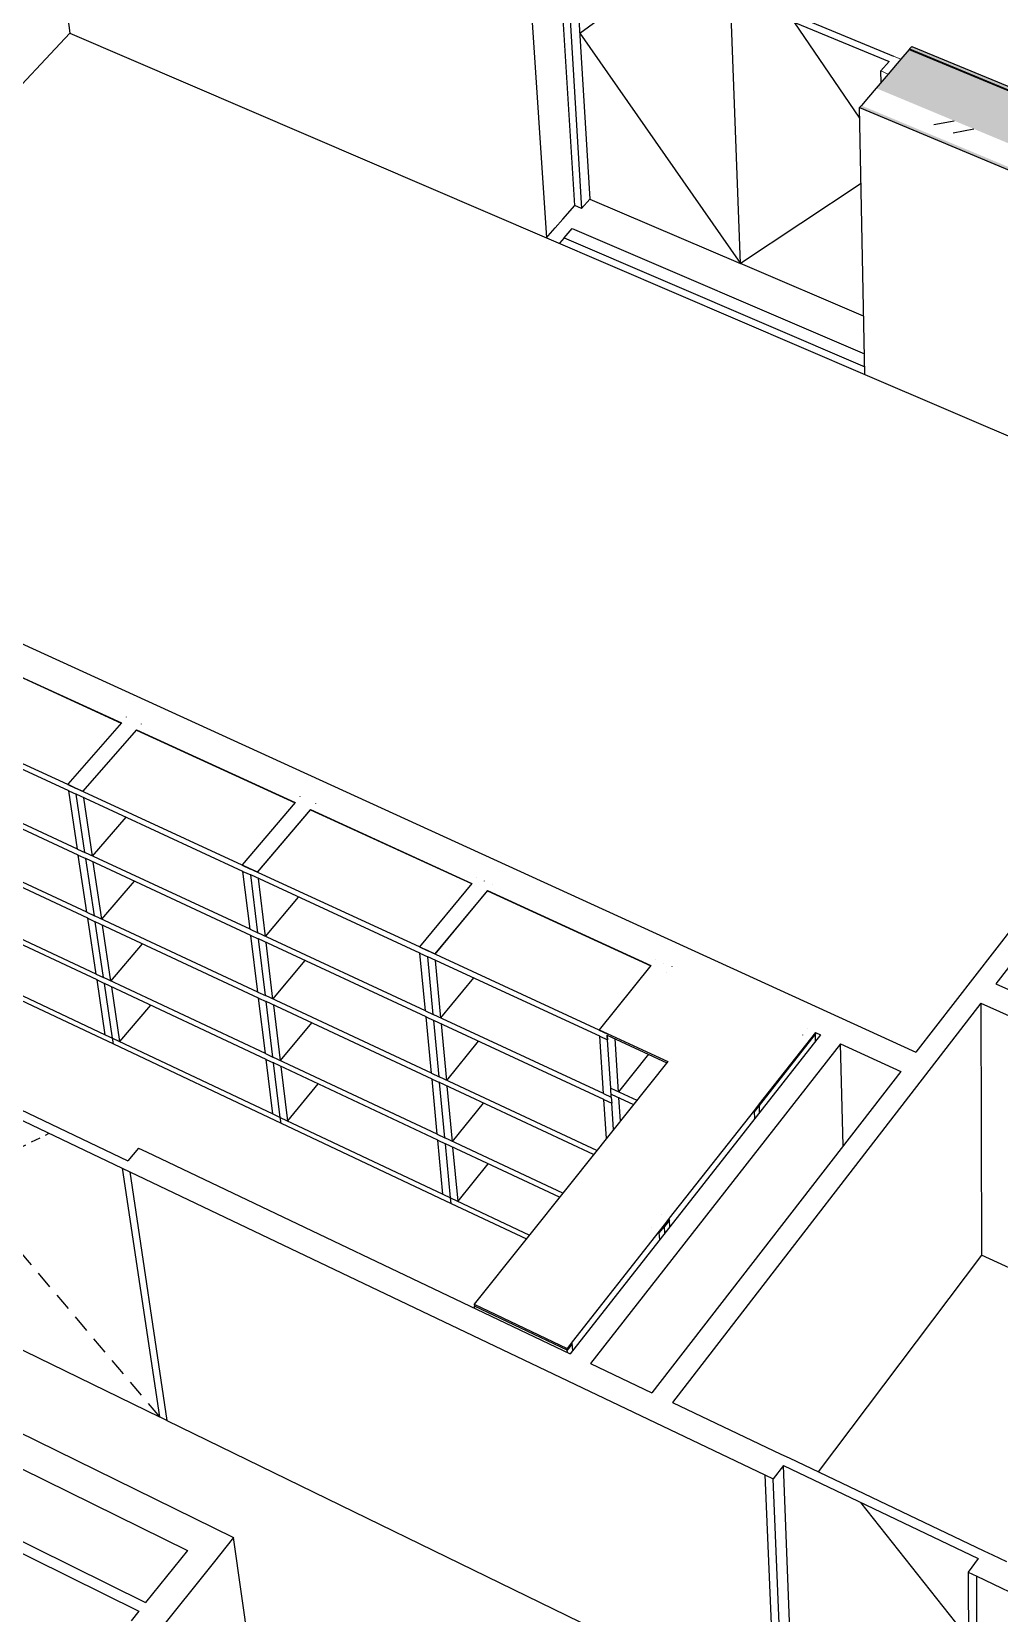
# Model space of a CAD drawing. Header units: millimetres. Extents: x 13967 to 26400, y -11617 to -3396.
# Drawn here: x 18725 to 20023, y -7155 to -5033 of the extents above; entities that cross this region are included whole.
import ezdxf

# ---------------------------------------------------------------- set-up
doc = ezdxf.new("R2010")
doc.units = ezdxf.units.MM
doc.header["$MEASUREMENT"] = 0
for name, color, linetype in [('NewA-Ee_25_10-M_WallsExternal', 7, 'Continuous'), ('NewA-Ee_25_10-M_WallsInternal', 7, 'Continuous'), ('NewA-Ee_30_40-M_Floors', 7, 'Continuous'), ('NewA-Ee_40_20-M_GeneralFFAndEInternalFixed', 7, 'Continuous')]:
    doc.layers.add(name, color=color, linetype=linetype)

# ---------------------------------------------------------------- blocks, each defined once
blk = doc.blocks.new('Section Elem_1_1', base_point=(20019, -7720.3))
at = {"layer": 'NewA-Ee_25_10-M_WallsExternal', "linetype": 'Continuous'}
h = blk.add_hatch(dxfattribs=at)
h.set_pattern_fill('Structural_Concrete_0001', color=256, style=0, pattern_type=2)
h.set_pattern_definition([(337.4274, (20019.036, -7720.324), (38.4207, 61.3603), [9.2949, -46.4745]), (337.4274, (20063.995, -7700.35), (38.4207, 61.3603), [9.2949, -46.4745]), (23.957, (20019.036, -7720.324), (-58.0353, 62.7911), [8.19954, -40.9977]), (23.957, (20070.53, -7741.73), (-58.0353, 62.7911), [8.19954, -40.9977]), (98.978, (20027.62, -7723.89), (-96.456, 1.4308), [6.98285, -34.91426]), (98.978, (20079.12, -7745.3), (-96.456, 1.4308), [6.98285, -34.91426]), (337.4274, (20022.733, -7714.42), (7.394073, 11.8088), [0, -18.589807, 0, -27.88471]), (10.773, (20031.316, -7717.988), (-6.909593, 13.395832), [0, -13.25847, 0, -22.097447])])
h.paths.add_polyline_path([(19901.9, -5057.4), (19857.7, -5109.2), (24659.7, -7110.7), (24689.1, -7042.2)])
h = blk.add_hatch(dxfattribs=at)
h.set_pattern_fill('Render_0001', color=256, style=0, pattern_type=2)
h.set_pattern_definition([(10.7526, (20040.504, -7686.04), (-9.072156, 17.50072), [0, -15.427034, 0, -23.14055]), (85.5198, (20090.483, -7706.756), (-24.43828, 3.48332), [0, -8.6728, 0, -14.98029])])
h.paths.add_polyline_path([(19902.6, -5056.6), (24689.5, -7041.1), (24691.5, -7036.5), (19905.6, -5053.1)])
h = blk.add_hatch(dxfattribs=at)
h.set_pattern_fill('Insulation_0001', color=256, style=0, pattern_type=2)
h.set_pattern_definition([(10.7959, (20019.036, -7720.324), (-37.411, 72.9393), []), (10.7959, (20011.55, -7705.74), (-37.411, 72.9393), [])])
h.paths.add_polyline_path([(19857.7, -5109.2), (19847.2, -5121.4), (24652.8, -7126.9), (24659.7, -7110.7)])
h = blk.add_hatch(dxfattribs=at)
h.set_pattern_fill('Plaster_0001', color=256, style=0, pattern_type=2)
h.set_pattern_definition([(337.32224, (20019.036, -7720.324), (10.759054, 17.18456), [0, -15.55156]), (337.32224, (20031.59, -7714.73), (10.759054, 17.18456), [0, -15.55156])])
h.paths.add_polyline_path([(19835.4, -5135.3), (24644.9, -7145.3), (24646.6, -7141.5), (19837.8, -5132.4)])
for p, q in [((19901.9, -5057.4), (24689.1, -7042.2)), ((19905.6, -5053.1), (19902.6, -5056.6)), ((19902.6, -5056.6), (24689.5, -7041.1)), ((19905.6, -5053.1), (24691.5, -7036.5)), ((19835.4, -5135.3), (20634, -5469))]:
    blk.add_line(p, q, dxfattribs=at)
at = {"layer": 'NewA-Ee_25_10-M_WallsExternal', "linetype": 'Continuous', "flags": 128}
for points in [[(19901.9, -5057.4), (19890.8, -5070.4), (19873.9, -5090.2), (19857.7, -5109.2)], [(19857.7, -5109.2), (19847.2, -5121.4), (19837.8, -5132.4), (19835.4, -5135.3)]]:
    blk.add_lwpolyline(points, dxfattribs=at)
blk = doc.blocks.new('Section Elem_8_1', base_point=(20019, -7720.3))
at = {"layer": 'NewA-Ee_25_10-M_WallsInternal', "linetype": 'Continuous'}
for p, q in [((18878.8, -6536.1), (19447.1, -6806.8)), ((18856.5, -6562.7), (19708.4, -6969.5)), ((19474.5, -6819.8), (19556.9, -6859.1)), ((19584.5, -6872.2), (19729.8, -6941.4)), ((18906.3, -6896.3), (19722.1, -7294)), ((20013.6, -7076.6), (20032.4, -7085.5)), ((19992.6, -7105.2), (21172.3, -7668.5))]:
    blk.add_line(p, q, dxfattribs=at)
blk = doc.blocks.new('Section Elem_16_1', base_point=(20019, -7720.3))
at = {"layer": 'NewA-Ee_25_10-M_WallsInternal', "linetype": 'Continuous'}
for p, q in [((17325.5, -5221.4), (17302.7, -5243.5)), ((17325.5, -5221.4), (17884.5, -5476.7)), ((17331.2, -5256.6), (17819.4, -5480)), ((17927.2, -5496.2), (19911, -6402.1)), ((17904.7, -5519.1), (18412.6, -5751.6)), ((17609.6, -5693.9), (17436.5, -5612.8)), ((18208.2, -5974.2), (17989.1, -5871.6)), ((19776.1, -6375.8), (19782.9, -6378.9)), ((19809.8, -6391.2), (19890.7, -6428.2)), ((19911, -6402.1), (19911, -6402.2)), ((19890.7, -6428.4), (19890.7, -6428.2))]:
    blk.add_line(p, q, dxfattribs=at)
blk = doc.blocks.new('Section Elem_19_1', base_point=(20019, -7720.3))
at = {"layer": 'NewA-Ee_25_10-M_WallsInternal', "linetype": 'Continuous'}
for p, q in [((20018.3, -6310.6), (20455.1, -6508.1)), ((19998.3, -6336.4), (19999.2, -6674.5)), ((19998.3, -6336.4), (20435.7, -6534.6)), ((20489.7, -6523.8), (21519.9, -6989.7)), ((20470.3, -6550.4), (21501.9, -7018)), ((20248.6, -6790.2), (19999.2, -6674.5)), ((21519.9, -6989.7), (21519.9, -6989.8)), ((21501.8, -7018.1), (21501.9, -7018))]:
    blk.add_line(p, q, dxfattribs=at)
blk = doc.blocks.new('Section Elem_21_1', base_point=(20019, -7720.3))
at = {"layer": 'NewA-Ee_25_10-M_WallsInternal', "linetype": 'Continuous'}
for p, q in [((20634, -5469), (19911, -6402.1)), ((20659.8, -5479.9), (20659.7, -5480.1)), ((20659.8, -5479.9), (20659.8, -5480.1)), ((20550.8, -5621), (20293.7, -5953.9)), ((20274.8, -5978.4), (20018.3, -6310.6)), ((20529.4, -5971.9), (20517.6, -5987.6)), ((19998.3, -6336.4), (19584.5, -6872.2)), ((20264.2, -6323.3), (20208.8, -6396.8)), ((19890.7, -6428.2), (19556.9, -6859.1)), ((19999.2, -6674.5), (19779.8, -6965.3)), ((19556.9, -6859.1), (19556.9, -6859.2)), ((19584.5, -6872.3), (19584.5, -6872.2))]:
    blk.add_line(p, q, dxfattribs=at)
blk = doc.blocks.new('Section Elem_22_1', base_point=(20019, -7720.3))
at = {"layer": 'NewA-Ee_25_10-M_WallsInternal', "linetype": 'Continuous'}
for p, q in [((18688.6, -4662.9), (17897, -5474.5)), ((18727.6, -4672.4), (17927.2, -5496.2)), ((18727.6, -4672.4), (18776.1, -5035.6)), ((18776.1, -5035.6), (18217.8, -5628.9)), ((17927.3, -5496.3), (17927.2, -5496.2))]:
    blk.add_line(p, q, dxfattribs=at)
blk = doc.blocks.new('Section Elem_41_1', base_point=(20019, -7720.3))
at = {"layer": 'NewA-Ee_25_10-M_WallsInternal', "linetype": 'Continuous'}
for p, q in [((18933.9, -7070.9), (18877.7, -7140.7)), ((18968.2, -7087.8), (18892.6, -7182.1)), ((18868.4, -7152.3), (18858.2, -7165)), ((18667.4, -7402.1), (18520, -7585.1)), ((18702.1, -7419.7), (18530.6, -7633.5)), ((19014.7, -7409.4), (18942.8, -7501.4)), ((18495.7, -7615.4), (18565.3, -7923.5)), ((18495.7, -7615.4), (18530.6, -7633.5)), ((18598.8, -7941.1), (18530.6, -7633.5)), ((18761.6, -7733), (18598.8, -7941.1)), ((18565.3, -7923.5), (18598.8, -7941.1))]:
    blk.add_line(p, q, dxfattribs=at)
blk = doc.blocks.new('Section Elem_55_1', base_point=(20019, -7720.3))
at = {"layer": 'NewA-Ee_25_10-M_WallsInternal', "linetype": 'Continuous'}
for p, q in [((16660, -5906.2), (18995.7, -7053.5)), ((18522.1, -6867.9), (18933.9, -7070.9)), ((18995.7, -7053.5), (18968.2, -7087.8))]:
    blk.add_line(p, q, dxfattribs=at)
blk = doc.blocks.new('Section Elem_56_1', base_point=(20019, -7720.3))
at = {"layer": 'NewA-Ee_25_10-M_WallsInternal', "linetype": 'Continuous'}
for p, q in [((17044, -6231.4), (17531.9, -6473.3)), ((17034, -6241.6), (17034, -6241.7)), ((17082.7, -6265.8), (17218.9, -6333.4)), ((17563.3, -6488.9), (18431.3, -6919.4)), ((17238.9, -6622), (17205.9, -6605.3)), ((18180.5, -6810.8), (18421.9, -6930.6)), ((18464.7, -6935.9), (18877.7, -7140.7)), ((18455.2, -6947.1), (18868.4, -7152.3)), ((18868.5, -7152.4), (18868.4, -7152.3)), ((18700.1, -7361.3), (18523.9, -7272.1))]:
    blk.add_line(p, q, dxfattribs=at)
blk = doc.blocks.new('Section Elem_64_1', base_point=(20019, -7720.3))
at = {"layer": 'NewA-Ee_25_10-M_WallsInternal', "linetype": 'Continuous'}
for p, q in [((18625.1, -6415.3), (18610.7, -6432)), ((18614.7, -6410.5), (18614.7, -6410.3)), ((18614.7, -6410.3), (18625.1, -6415.3)), ((18625.1, -6415.3), (18629.6, -6441.1)), ((18652.7, -6772.7), (18592.1, -6436.5)), ((18602.5, -6441.5), (18662.7, -6777.5)), ((18610.7, -6432), (18854, -6548.1)), ((18743.4, -6513.5), (18748.4, -6511.1)), ((18756.5, -6501.6), (18756.5, -6501.6)), ((18705.6, -6532.1), (18717.2, -6526.4)), ((18724.4, -6522.8), (18736.1, -6517.1)), ((18868.3, -6531.1), (18854, -6548.1)), ((18868.3, -6531.1), (18878.8, -6536.1)), ((18649.7, -6559.4), (18661, -6553.8)), ((18668.2, -6550.3), (18679.6, -6544.7)), ((18686.8, -6541.2), (18698.3, -6535.6)), ((18625.7, -6571.1), (18637, -6565.6)), ((18625.7, -6571.1), (18641.2, -6589.5)), ((18637, -6565.6), (18642.6, -6562.8)), ((18846, -6557.7), (18896.2, -6891.3)), ((18856.5, -6562.7), (18906.3, -6896.3)), ((18641.2, -6589.5), (18648.9, -6598.5)), ((18658.6, -6610), (18674, -6628.3)), ((18683.7, -6639.7), (18699.1, -6657.9)), ((18708.7, -6669.3), (18724, -6687.5)), ((18733.6, -6698.8), (18748.9, -6716.9)), ((18758.4, -6728.2), (18773.6, -6746.2)), ((18783.1, -6757.5), (18798.3, -6775.5)), ((18652.7, -6772.7), (18652.8, -6772.6)), ((18662.7, -6777.5), (18652.7, -6772.7)), ((18662.7, -6777.5), (18896.2, -6891.3)), ((18807.8, -6786.7), (18822.9, -6804.6)), ((18832.3, -6815.8), (18847.4, -6833.6)), ((18856.8, -6844.8), (18871.8, -6862.5)), ((18881.2, -6873.6), (18896.2, -6891.4)), ((18906.3, -6896.3), (18896.2, -6891.3)), ((18906.3, -6896.3), (18906.4, -6896.2))]:
    blk.add_line(p, q, dxfattribs=at)
at = {"layer": 'NewA-Ee_25_10-M_WallsInternal', "linetype": 'Continuous', "flags": 128}
blk.add_lwpolyline([(18592.1, -6436.5), (18602.5, -6441.5), (18846, -6557.7), (18856.5, -6562.7)], dxfattribs=at)
blk = doc.blocks.new('Section Elem_65_1', base_point=(20019, -7720.3))
at = {"layer": 'NewA-Ee_25_10-M_WallsInternal', "linetype": 'Continuous'}
for p, q in [((19733.2, -6956.8), (19719.6, -6974.8)), ((19729.8, -6941.4), (19729.8, -6941.5)), ((19745.8, -7281.6), (19733.2, -6956.8)), ((19733.2, -6956.8), (19994.7, -7081.5)), ((19740.9, -6946.7), (19740.9, -6946.8)), ((19708.4, -6969.5), (19722.1, -7294)), ((19708.4, -6969.5), (19719.6, -6974.8)), ((19732.7, -7299.2), (19719.6, -6974.8)), ((19844.7, -6996.2), (19844.7, -6996.1)), ((19981.7, -7188.9), (19837, -7006.3)), ((19994.7, -7081.5), (19981.2, -7099.8)), ((19994.7, -7081.6), (19994.7, -7081.5)), ((20002.2, -7071.3), (20002.2, -7071.2)), ((20013.6, -7076.7), (20013.6, -7076.6)), ((19981.2, -7099.8), (19982.9, -7421.2)), ((19981.2, -7099.8), (19992.6, -7105.2)), ((19993.8, -7426.4), (19992.6, -7105.2)), ((19981.8, -7209.8), (19745.8, -7281.6)), ((19722.1, -7294), (19732.7, -7299.2)), ((19745.8, -7281.5), (19732.7, -7299.2)), ((19982.8, -7397), (19745.8, -7281.6)), ((19982.9, -7421.2), (19993.8, -7426.4)), ((19993.8, -7426.4), (19993.8, -7426.4))]:
    blk.add_line(p, q, dxfattribs=at)
at = {"layer": 'NewA-Ee_25_10-M_WallsInternal', "linetype": 'Continuous', "flags": 128}
blk.add_lwpolyline([(19729.8, -6941.4), (19740.9, -6946.7), (20002.2, -7071.2), (20013.6, -7076.6)], dxfattribs=at)
blk = doc.blocks.new('Section Elem_79_1', base_point=(20019, -7720.3))
at = {"layer": 'NewA-Ee_25_10-M_WallsExternal', "linetype": 'Continuous'}
for p, q in [((19459.6, -4874.1), (19460.7, -4891.8)), ((19460.4, -4873.3), (19461.5, -4892.1)), ((19463.4, -4869.9), (19464.8, -4893.5)), ((19448.3, -4886.8), (19448.3, -4886.7)), ((19451.8, -4897.3), (19473.4, -5258.1)), ((19457.8, -4890.8), (19457.8, -4890.6)), ((19453.4, -5266.6), (19430.9, -4906)), ((19440.5, -4909.9), (19462.6, -5270.6)), ((19391.5, -4949.8), (19415.5, -5310)), ((19460.1, -5035.4), (19576.7, -4949.3)), ((19675.8, -5344.4), (19662, -4984.7)), ((19668, -4977.9), (19668, -4978)), ((19835.7, -5149.4), (19747.8, -5020.3)), ((19753.8, -5013.5), (19753.8, -5013.5)), ((19460.1, -5035.4), (19675.7, -5344.5)), ((19890.8, -5070.4), (19890.8, -5070.5)), ((19902.6, -5056.6), (19902.6, -5057.7)), ((19864.3, -5101.4), (19864.1, -5086.1)), ((19873.9, -5090.2), (19873.9, -5090.4)), ((19842.5, -5493.2), (19835.4, -5135.3)), ((19837.4, -5237), (19675.7, -5344.5)), ((19473.4, -5258.1), (19462.6, -5270.6)), ((19473.4, -5258.1), (19675.8, -5344.4)), ((19437.4, -5284.9), (19453.5, -5266.5)), ((19462.6, -5270.6), (19453.4, -5266.6)), ((19417.9, -5307.2), (19427.2, -5296.6)), ((19427.2, -5296.6), (19437.4, -5284.9)), ((19415.5, -5310), (19417.9, -5307.2)), ((19675.9, -5344.3), (19675.8, -5344.4)), ((19840.9, -5414.9), (19675.8, -5344.4))]:
    blk.add_line(p, q, dxfattribs=at)
at = {"layer": 'NewA-Ee_25_10-M_WallsExternal', "color": 24, "linetype": 'Continuous', "lineweight": 13}
for p, q in [((19451.8, -4897.3), (19440.5, -4909.9)), ((19448.3, -4886.7), (19457.8, -4890.6)), ((19430.9, -4906), (19440.5, -4909.9)), ((19881, -5066.3), (19890.8, -5070.4)), ((19875.1, -5073.2), (19864.1, -5086.1)), ((19864.1, -5086.1), (19873.9, -5090.2))]:
    blk.add_line(p, q, dxfattribs=at)
at = {"layer": 'NewA-Ee_25_10-M_WallsExternal', "linetype": 'Continuous', "flags": 128}
for points in [[(19451.8, -4897.3), (19662, -4984.7), (19875.1, -5073.2)], [(19457.8, -4890.6), (19668, -4977.9), (19881, -5066.3)]]:
    blk.add_lwpolyline(points, dxfattribs=at)
blk = doc.blocks.new('Section Elem_110_1', base_point=(20019, -7720.3))
at = {"layer": 'NewA-Ee_25_10-M_WallsInternal', "linetype": 'Continuous'}
for p, q in [((19040.9, -7376), (18995.7, -7053.5)), ((19014.7, -7409.4), (19040.9, -7376))]:
    blk.add_line(p, q, dxfattribs=at)
blk = doc.blocks.new('Section Elem_111_1', base_point=(20019, -7720.3))
at = {"layer": 'NewA-Ee_30_40-M_Floors', "linetype": 'Continuous'}
for p, q in [((18776, -5035.5), (19415.5, -5310)), ((19439, -5310), (19449.9, -5297.6)), ((19449.9, -5297.6), (19842, -5465.5)), ((19415.5, -5310), (19842.5, -5493.2)), ((19439, -5310), (19432.7, -5317.3)), ((19439, -5310), (19842.3, -5482.9)), ((19842.5, -5493.2), (20422.5, -5742))]:
    blk.add_line(p, q, dxfattribs=at)
blk = doc.blocks.new('Section Elem_121_1', base_point=(20019, -7720.3))
at = {"layer": 'NewA-Ee_25_10-M_WallsInternal', "linetype": 'Continuous'}
for p, q in [((19782.9, -6378.9), (19447.1, -6806.8)), ((19809.8, -6391.2), (19474.5, -6819.8)), ((19813.4, -6528.1), (19809.8, -6391.2)), ((19447.1, -6806.9), (19447.1, -6806.8)), ((19474.5, -6819.8), (19474.5, -6819.9))]:
    blk.add_line(p, q, dxfattribs=at)
blk = doc.blocks.new('Section Elem_140_1', base_point=(20019, -7720.3))
at = {"layer": 'NewA-Ee_40_20-M_GeneralFFAndEInternalFixed', "linetype": 'Continuous'}
for p, q in [((19576.9, -6295.9), (19576.8, -6295.8)), ((19583.5, -6287.6), (19583.5, -6287.7)), ((19496.8, -6377.2), (19578.2, -6414.8)), ((19497, -6379.6), (19576.8, -6416.5)), ((19497, -6379.6), (19497.1, -6379.6)), ((19501.6, -6450.5), (19497, -6379.6)), ((19512.2, -6455.4), (19507.6, -6384.6)), ((19776.1, -6375.8), (19700.9, -6471.5)), ((19701, -6473.9), (19776.2, -6378.2)), ((19758.8, -6379.2), (19758.8, -6379.3)), ((19765.4, -6370.8), (19765.4, -6371)), ((19776.1, -6375.8), (19776.2, -6378.2)), ((19776.1, -6378.2), (19776.2, -6378.2)), ((19776.5, -6387.1), (19776.2, -6378.2)), ((19552.3, -6405.2), (19512.2, -6455.4)), ((19501.7, -6450.4), (19501.6, -6450.5)), ((19501.6, -6450.5), (19536.7, -6466.8)), ((19502.2, -6458.6), (19502.2, -6458.5)), ((19502.2, -6458.6), (19532.1, -6472.5)), ((19505.3, -6506.2), (19502.9, -6470.6)), ((19512.8, -6463.4), (19512.7, -6463.5)), ((19514.7, -6494.4), (19512.7, -6463.5))]:
    blk.add_line(p, q, dxfattribs=at)
blk = doc.blocks.new('Section Elem_141_1', base_point=(20019, -7720.3))
at = {"layer": 'NewA-Ee_40_20-M_GeneralFFAndEInternalFixed', "linetype": 'Continuous'}
for p, q in [((19578.2, -6414.8), (19449.8, -6575.8)), ((19700.9, -6471.5), (19701, -6473.9)), ((19694.3, -6479.9), (19694.4, -6482.3)), ((19694.4, -6482.3), (19694.3, -6482.3)), ((19694.4, -6482.3), (19701, -6473.9)), ((19694.8, -6491.2), (19694.4, -6482.3)), ((19701, -6473.9), (19701, -6473.9)), ((19701.4, -6482.8), (19701, -6473.9)), ((19569.3, -6620.2), (19569.3, -6620.1)), ((19580.3, -6627.6), (19573.6, -6636.2)), ((19580.3, -6627.6), (19580.2, -6625.2)), ((19580.8, -6636.4), (19580.3, -6627.6))]:
    blk.add_line(p, q, dxfattribs=at)
at = {"layer": 'NewA-Ee_40_20-M_GeneralFFAndEInternalFixed', "linetype": 'Continuous', "flags": 128}
blk.add_lwpolyline([(19700.9, -6471.5), (19694.3, -6479.9), (19580.2, -6625.2), (19573.4, -6633.8)], dxfattribs=at)
blk = doc.blocks.new('Section Elem_142_1', base_point=(20019, -7720.3))
at = {"layer": 'NewA-Ee_40_20-M_GeneralFFAndEInternalFixed', "linetype": 'Continuous'}
for p, q in [((19449.8, -6575.8), (19318.5, -6740.5)), ((19555.8, -6637.5), (19555.8, -6637.3)), ((19566.8, -6644.8), (19573.6, -6636.2)), ((19573.4, -6633.8), (19573.6, -6636.2)), ((19573.5, -6636.2), (19573.6, -6636.2)), ((19574.1, -6645), (19573.6, -6636.2)), ((19566.6, -6642.4), (19566.8, -6644.8)), ((19566.8, -6644.8), (19566.7, -6644.8)), ((19567.3, -6653.6), (19566.8, -6644.8)), ((19318.5, -6740.5), (19318.7, -6742.9)), ((19318.5, -6740.5), (19443, -6799.8)), ((19318.7, -6742.9), (19318.8, -6742.8)), ((19443.2, -6802.2), (19318.7, -6742.9)), ((19319, -6745.8), (19318.7, -6742.9)), ((19443, -6799.8), (19443.2, -6802.2)), ((19450.1, -6793.4), (19443.2, -6802.2)), ((19443.4, -6805), (19443.2, -6802.2)), ((19450.1, -6793.4), (19450, -6791)), ((19450.8, -6802.1), (19450.1, -6793.4))]:
    blk.add_line(p, q, dxfattribs=at)
at = {"layer": 'NewA-Ee_40_20-M_GeneralFFAndEInternalFixed', "linetype": 'Continuous', "flags": 128}
blk.add_lwpolyline([(19573.4, -6633.8), (19566.6, -6642.4), (19450, -6791), (19443, -6799.8)], dxfattribs=at)
blk = doc.blocks.new('Section Elem_143_1', base_point=(20019, -7720.3))
at = {"layer": 'NewA-Ee_40_20-M_GeneralFFAndEInternalFixed', "linetype": 'Continuous'}
for p, q in [((18635.4, -5864.5), (18562.6, -5945.7)), ((18562.7, -5946.1), (18635.5, -5864.9)), ((18635.4, -5864.5), (18635.5, -5865)), ((18635.4, -5864.5), (18845.2, -5960.6)), ((18635.5, -5864.9), (18844.9, -5960.9)), ((18552.7, -5941.5), (18552.6, -5941.1)), ((18552.6, -5941.1), (18562.6, -5945.7)), ((18552.7, -5941.5), (18552.8, -5941.4)), ((18773.2, -6043.4), (18552.7, -5941.5)), ((18553.1, -5943.6), (18554.2, -5949.9)), ((18774.5, -6051.7), (18554.2, -5949.9)), ((18562.7, -5946.1), (18562.6, -5945.7)), ((18564.2, -5954.5), (18564.2, -5954.4)), ((18577.8, -6033.1), (18564.2, -5954.5)), ((18845.2, -5960.6), (18773.2, -6042.9)), ((18845.2, -5960.7), (18845.2, -5960.6)), ((18852.1, -5952.9), (18852, -5952.7)), ((18577.8, -6033.1), (18623.3, -5981.8)), ((18567.9, -6028.5), (18565.7, -6016.1)), ((18567.9, -6028.5), (18567.9, -6028.4)), ((18786.2, -6129.9), (18567.9, -6028.5)), ((18567.9, -6028.5), (18569.3, -6036.7)), ((18569.4, -6036.6), (18569.3, -6036.7)), ((18787.4, -6138.1), (18569.3, -6036.7)), ((18579.2, -6041.3), (18579.3, -6041.2)), ((18592.5, -6118.3), (18579.2, -6041.3)), ((18773.2, -6043.4), (18773.2, -6042.9)), ((18773.2, -6042.9), (18783.3, -6047.6)), ((18773.2, -6043.4), (18783.4, -6048.1)), ((18592.5, -6118.3), (18636.8, -6068.1)), ((18774.5, -6051.6), (18774.5, -6051.7)), ((18774.5, -6051.7), (18784.6, -6056.4)), ((18786.2, -6129.9), (18774.5, -6051.7)), ((18784.7, -6056.3), (18784.6, -6056.4)), ((18582.7, -6113.7), (18579.5, -6095.5)), ((18798.9, -6214.6), (18582.7, -6113.7)), ((18582.7, -6113.7), (18584.1, -6121.7)), ((18584.2, -6121.6), (18584.1, -6121.7)), ((18800.1, -6222.6), (18584.1, -6121.7)), ((18593.9, -6126.3), (18594, -6126.2)), ((18607, -6201.7), (18593.9, -6126.3)), ((18786.2, -6129.9), (18796.3, -6134.6)), ((18607, -6201.7), (18650.1, -6152.5)), ((18787.4, -6138.1), (18797.5, -6142.7)), ((18798.9, -6214.6), (18787.4, -6138.1)), ((18797.5, -6142.6), (18797.5, -6142.7)), ((18597.3, -6197.1), (18593.1, -6173.4)), ((18597.3, -6197.1), (18597.3, -6197)), ((18811.3, -6297.7), (18597.3, -6197.1)), ((18597.3, -6197.1), (18598.6, -6205)), ((18598.7, -6204.9), (18598.6, -6205)), ((18812.5, -6305.5), (18598.6, -6205)), ((18608.4, -6209.6), (18608.4, -6209.5)), ((18621.2, -6283.5), (18608.4, -6209.6)), ((18798.9, -6214.6), (18808.9, -6219.3)), ((18621.2, -6283.5), (18663.1, -6235.3)), ((18800.1, -6222.6), (18810.1, -6227.3)), ((18800.2, -6222.6), (18800.1, -6222.6)), ((18811.3, -6297.7), (18800.1, -6222.6)), ((18808.9, -6219.3), (18808.9, -6219.2)), ((18810.1, -6227.2), (18810.1, -6227.3)), ((18611.5, -6278.9), (18606.4, -6249.8)), ((18611.6, -6278.8), (18611.5, -6278.9)), ((18611.5, -6278.9), (18823.5, -6379)), ((18612.9, -6286.7), (18611.5, -6278.9)), ((18612.9, -6286.7), (18834.5, -6391.3)), ((18811.3, -6297.7), (18821.2, -6302.3)), ((18812.5, -6305.5), (18822.4, -6310.1)), ((18823.5, -6379), (18812.5, -6305.5)), ((18821.2, -6302.3), (18821.3, -6302.2)), ((18823.5, -6379), (18833.3, -6383.6)), ((18833.3, -6383.6), (18833.4, -6383.5))]:
    blk.add_line(p, q, dxfattribs=at)
blk = doc.blocks.new('Section Elem_144_1', base_point=(20019, -7720.3))
at = {"layer": 'NewA-Ee_40_20-M_GeneralFFAndEInternalFixed', "linetype": 'Continuous'}
for p, q in [((18872.3, -5962.2), (18872.3, -5962)), ((18865.4, -5969.9), (18793.5, -6052.3)), ((18793.6, -6052.7), (18865.5, -5970.3)), ((18865.4, -5969.9), (18865.5, -5970.4)), ((18865.4, -5969.9), (19078.4, -6067.4)), ((18865.5, -5970.3), (19078.2, -6067.7)), ((18783.4, -6048.1), (18783.3, -6047.6)), ((18783.3, -6047.6), (18793.5, -6052.3)), ((18783.4, -6048.1), (18783.5, -6048)), ((19007.3, -6151.5), (18783.4, -6048.1)), ((19008.3, -6159.8), (18784.6, -6056.4)), ((18796.3, -6134.6), (18784.6, -6056.4)), ((18793.6, -6052.7), (18793.5, -6052.3)), ((18806.3, -6139.2), (18794.8, -6061.1)), ((19078.4, -6067.4), (19007.2, -6151.1)), ((19078.4, -6067.6), (19078.4, -6067.4)), ((19085.2, -6059.6), (19085.2, -6059.5)), ((18806.3, -6139.2), (18851.4, -6087.2)), ((19017.9, -6237.5), (18796.3, -6134.6)), ((19018.9, -6245.6), (18797.5, -6142.7)), ((18808.9, -6219.3), (18797.5, -6142.7)), ((18807.5, -6147.4), (18807.6, -6147.3)), ((18818.8, -6224), (18807.5, -6147.4)), ((19007.3, -6151.5), (19007.2, -6151.1)), ((19007.2, -6151.1), (19017.5, -6155.8)), ((19007.3, -6151.5), (19017.6, -6156.2)), ((18818.8, -6224), (18862.6, -6173)), ((19008.4, -6159.7), (19008.3, -6159.8)), ((19008.3, -6159.8), (19018.6, -6164.5)), ((19017.9, -6237.5), (19008.3, -6159.8)), ((19018.7, -6164.4), (19018.6, -6164.5)), ((19028.3, -6321.8), (18808.9, -6219.3)), ((19029.3, -6329.7), (18810.1, -6227.3)), ((18821.2, -6302.3), (18810.1, -6227.3)), ((18820, -6232), (18820.1, -6231.9)), ((18831.1, -6306.9), (18820, -6232)), ((19017.9, -6237.5), (19028.1, -6242.3)), ((18831.1, -6306.9), (18873.7, -6257)), ((19019, -6245.5), (19018.9, -6245.6)), ((19018.9, -6245.6), (19029.1, -6250.4)), ((19028.3, -6321.8), (19018.9, -6245.6)), ((19038.5, -6404.3), (18821.2, -6302.3)), ((19039.4, -6412.1), (18822.4, -6310.1)), ((18833.3, -6383.6), (18822.4, -6310.1)), ((18843.1, -6388.2), (18832.2, -6314.8)), ((19028.3, -6321.8), (19038.4, -6326.5)), ((18843.1, -6388.2), (18884.6, -6339.4)), ((19029.3, -6329.6), (19029.3, -6329.7)), ((19029.3, -6329.7), (19039.4, -6334.5)), ((19038.5, -6404.3), (19029.3, -6329.7)), ((18833.3, -6383.6), (19048.4, -6485.2)), ((18834.5, -6391.3), (18833.3, -6383.6)), ((18834.5, -6391.3), (19059.3, -6497.5)), ((19038.5, -6404.3), (19048.5, -6409)), ((19039.4, -6412.1), (19049.4, -6416.8)), ((19048.4, -6485.2), (19039.4, -6412.1)), ((19049.5, -6416.7), (19049.4, -6416.8)), ((19048.4, -6485.2), (19058.3, -6489.8)), ((19058.3, -6489.8), (19058.4, -6489.8)), ((19059.3, -6497.5), (19059.4, -6497.4))]:
    blk.add_line(p, q, dxfattribs=at)
blk = doc.blocks.new('Section Elem_145_1', base_point=(20019, -7720.3))
at = {"layer": 'NewA-Ee_40_20-M_GeneralFFAndEInternalFixed', "linetype": 'Continuous'}
for p, q in [((19099, -6076.9), (19027.9, -6160.6)), ((19027.9, -6161), (19099, -6077.3)), ((19099, -6076.9), (19099, -6077.3)), ((19099, -6076.9), (19315.2, -6175.9)), ((19099, -6077.3), (19315, -6176.2)), ((19099, -6077.4), (19099, -6077.3)), ((19105.8, -6069), (19105.8, -6068.9)), ((19017.6, -6156.2), (19017.5, -6155.8)), ((19017.5, -6155.8), (19027.9, -6160.6)), ((19017.6, -6156.2), (19017.7, -6156.1)), ((19244.9, -6261.2), (19017.6, -6156.2)), ((19245.7, -6269.5), (19018.6, -6164.5)), ((19028.1, -6242.3), (19018.6, -6164.5)), ((19027.9, -6161), (19027.9, -6160.6)), ((19028.9, -6169.3), (19029, -6169.2)), ((19038.3, -6247), (19028.9, -6169.3)), ((19321.9, -6168), (19321.9, -6167.8)), ((19332.4, -6172.7), (19332.3, -6172.6)), ((19038.3, -6247), (19082.9, -6194.2)), ((19315.2, -6175.9), (19244.9, -6260.8)), ((19315.2, -6176.1), (19315.2, -6175.9)), ((19253.1, -6346.8), (19028.1, -6242.3)), ((19253.9, -6354.8), (19029.1, -6250.4)), ((19038.4, -6326.5), (19029.1, -6250.4)), ((19048.5, -6331.2), (19039.3, -6255.1)), ((19048.5, -6331.2), (19091.8, -6279.5)), ((19244.9, -6261.2), (19244.9, -6260.8)), ((19244.9, -6260.8), (19255.3, -6265.7)), ((19244.9, -6261.2), (19255.4, -6266.1)), ((19245.8, -6269.4), (19245.7, -6269.5)), ((19245.7, -6269.5), (19256.2, -6274.3)), ((19253.1, -6346.8), (19245.7, -6269.5)), ((19256.2, -6274.2), (19256.2, -6274.3)), ((19261.1, -6430.5), (19038.4, -6326.5)), ((19261.9, -6438.4), (19039.4, -6334.5)), ((19048.5, -6409), (19039.4, -6334.5)), ((19058.5, -6413.7), (19049.5, -6339.2)), ((19058.5, -6413.7), (19100.6, -6363.1)), ((19253.1, -6346.8), (19263.5, -6351.6)), ((19253.9, -6354.8), (19264.2, -6359.7)), ((19261.1, -6430.5), (19253.9, -6354.8)), ((19264.3, -6359.6), (19264.2, -6359.7)), ((19268.9, -6512.5), (19048.5, -6409)), ((19269.7, -6520.3), (19049.4, -6416.8)), ((19058.3, -6489.8), (19049.4, -6416.8)), ((19059.4, -6421.5), (19059.5, -6421.4)), ((19068.3, -6494.5), (19059.4, -6421.5)), ((19068.3, -6494.5), (19109.3, -6444.9)), ((19261.1, -6430.5), (19271.4, -6435.3)), ((19261.9, -6438.4), (19272.1, -6443.2)), ((19268.9, -6512.5), (19261.9, -6438.4)), ((19271.4, -6435.3), (19271.4, -6435.2)), ((19272.2, -6443.1), (19272.1, -6443.2)), ((19058.3, -6489.8), (19276.6, -6592.9)), ((19059.3, -6497.5), (19058.3, -6489.8)), ((19059.3, -6497.5), (19287.4, -6605.2)), ((19268.9, -6512.5), (19279.1, -6517.3)), ((19269.8, -6520.2), (19269.7, -6520.3)), ((19269.7, -6520.3), (19279.8, -6525.1)), ((19276.6, -6592.9), (19269.7, -6520.3)), ((19279.1, -6517.3), (19279.2, -6517.2)), ((19279.9, -6525), (19279.8, -6525.1)), ((19276.6, -6592.9), (19286.7, -6597.6)), ((19287.4, -6605.2), (19287.5, -6605.1))]:
    blk.add_line(p, q, dxfattribs=at)
blk = doc.blocks.new('Section Elem_146_1', base_point=(20019, -7720.3))
at = {"layer": 'NewA-Ee_40_20-M_GeneralFFAndEInternalFixed', "linetype": 'Continuous'}
for p, q in [((19336.1, -6185.5), (19265.8, -6270.5)), ((19265.9, -6270.9), (19336.1, -6185.9)), ((19336.1, -6185.5), (19336.1, -6185.9)), ((19336.1, -6185.5), (19555.6, -6286.1)), ((19336.1, -6185.9), (19555.4, -6286.4)), ((19336.1, -6186), (19336.1, -6185.9)), ((19342.8, -6177.5), (19342.8, -6177.4)), ((19255.4, -6266.1), (19255.3, -6265.7)), ((19255.3, -6265.7), (19265.8, -6270.5)), ((19486.2, -6372.7), (19255.4, -6266.1)), ((19486.8, -6380.9), (19256.2, -6274.3)), ((19263.5, -6351.6), (19256.2, -6274.3)), ((19265.9, -6270.9), (19265.8, -6270.5)), ((19273.8, -6356.4), (19266.6, -6279.2)), ((19562.3, -6278), (19562.2, -6277.9)), ((19555.6, -6286.1), (19486.2, -6372.3)), ((19572.9, -6282.8), (19572.8, -6282.7)), ((19273.8, -6356.4), (19317.8, -6302.8)), ((19491.9, -6457.7), (19263.5, -6351.6)), ((19492.4, -6465.7), (19264.2, -6359.7)), ((19271.4, -6435.3), (19264.2, -6359.7)), ((19274.6, -6364.5), (19274.7, -6364.4)), ((19281.6, -6440.1), (19274.6, -6364.5)), ((19486.2, -6372.7), (19486.2, -6372.3)), ((19486.2, -6372.3), (19496.8, -6377.2)), ((19486.2, -6372.7), (19496.9, -6377.6)), ((19486.8, -6380.9), (19497.4, -6385.8)), ((19491.9, -6457.7), (19486.8, -6380.9)), ((19496.9, -6377.6), (19496.8, -6377.2)), ((19496.9, -6377.6), (19496.9, -6377.5)), ((19497, -6379.6), (19497.4, -6385.8)), ((19281.6, -6440.1), (19324.4, -6387.6)), ((19483, -6534.2), (19271.4, -6435.3)), ((19478.6, -6539.7), (19272.1, -6443.2)), ((19279.1, -6517.3), (19272.1, -6443.2)), ((19289.3, -6522.1), (19282.4, -6448)), ((19289.3, -6522.1), (19330.9, -6470.7)), ((19491.9, -6457.7), (19502.4, -6462.6)), ((19492.5, -6465.6), (19492.4, -6465.7)), ((19492.4, -6465.7), (19502.9, -6470.6)), ((19495.9, -6517.9), (19492.4, -6465.7)), ((19502.4, -6462.6), (19501.6, -6450.5)), ((19502.4, -6462.6), (19502.5, -6462.5)), ((19502.4, -6462.6), (19502.9, -6470.6)), ((19503, -6470.5), (19502.9, -6470.6)), ((19437.2, -6591.6), (19279.1, -6517.3)), ((19432.9, -6597), (19279.8, -6525.1)), ((19286.7, -6597.6), (19279.8, -6525.1)), ((19290, -6529.8), (19290.1, -6529.7)), ((19296.8, -6602.4), (19290, -6529.8)), ((19296.8, -6602.4), (19337.3, -6552.1)), ((19286.7, -6597.6), (19392.6, -6647.6)), ((19287.4, -6605.2), (19286.7, -6597.6)), ((19287.4, -6605.2), (19388.4, -6652.9))]:
    blk.add_line(p, q, dxfattribs=at)

msp = doc.modelspace()

# ---------------------------------------------------------------- block references
at = {"layer": 'NewA-Ee_25_10-M_WallsExternal', "lineweight": 0}
for name in ['Section Elem_1_1', 'Section Elem_79_1']:
    msp.add_blockref(name, (20019, -7720.3), dxfattribs=at)
at = {"layer": 'NewA-Ee_25_10-M_WallsInternal', "lineweight": 0}
for name in ['Section Elem_22_1', 'Section Elem_16_1', 'Section Elem_21_1', 'Section Elem_8_1', 'Section Elem_55_1', 'Section Elem_56_1', 'Section Elem_19_1', 'Section Elem_121_1', 'Section Elem_64_1', 'Section Elem_65_1', 'Section Elem_110_1', 'Section Elem_41_1']:
    msp.add_blockref(name, (20019, -7720.3), dxfattribs=at)
at = {"layer": 'NewA-Ee_30_40-M_Floors', "lineweight": 0}
msp.add_blockref('Section Elem_111_1', (20019, -7720.3), dxfattribs=at)
at = {"layer": 'NewA-Ee_40_20-M_GeneralFFAndEInternalFixed', "lineweight": 0}
for name in ['Section Elem_143_1', 'Section Elem_144_1', 'Section Elem_145_1', 'Section Elem_146_1', 'Section Elem_140_1', 'Section Elem_141_1', 'Section Elem_142_1']:
    msp.add_blockref(name, (20019, -7720.3), dxfattribs=at)

doc.saveas('drawing.dxf')
